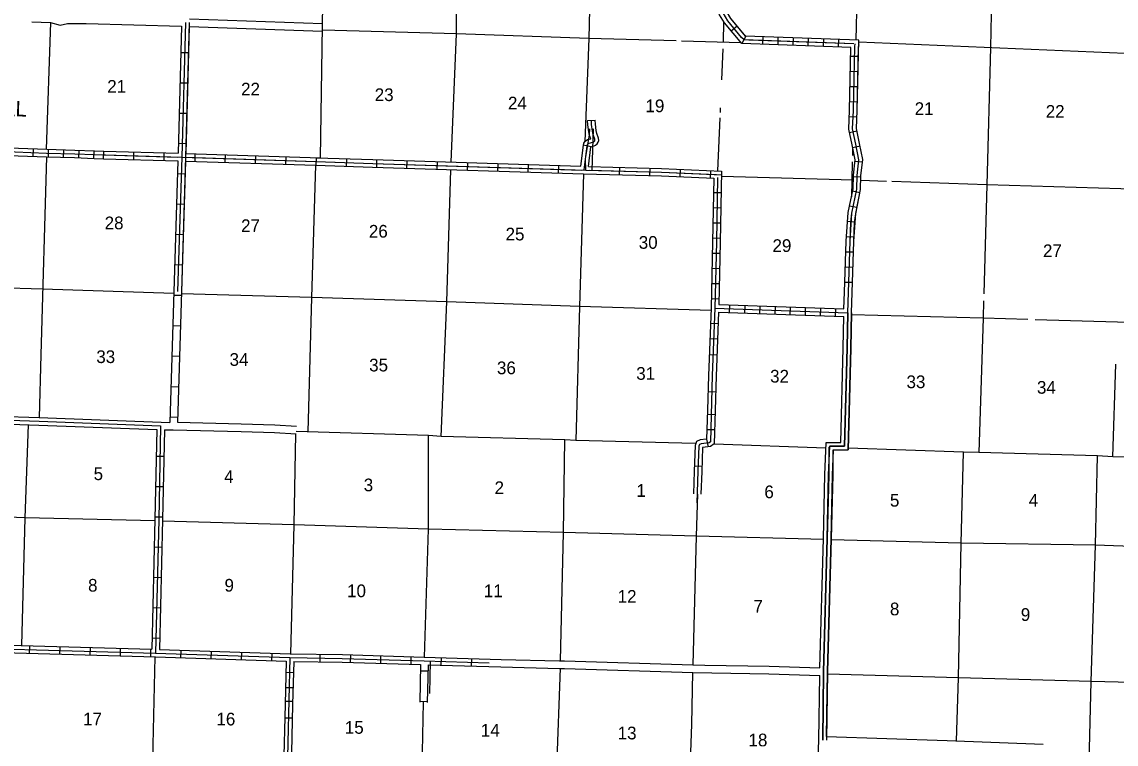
# Model space of a CAD drawing. Extents: x 281674 to 1373010, y 15256751 to 15982786.
# Drawn here: x 979476 to 1022567, y 15663262 to 15691682 of the extents above; entities that cross this region are included whole.
import ezdxf

# ---------------------------------------------------------------- set-up
doc = ezdxf.new("R2010")
doc.units = 0
for name, color, linetype in [('L10', 7, 'Continuous'), ('L11', 7, 'Continuous'), ('L13', 7, 'Continuous'), ('L14', 7, 'Continuous'), ('L16', 7, 'Continuous'), ('L8', 7, 'Continuous'), ('L9', 7, 'Continuous')]:
    doc.layers.add(name, color=color, linetype=linetype)

msp = doc.modelspace()

# ---------------------------------------------------------------- linework, layer by layer
at = {"layer": 'L10'}
for p, q in [((982007, 15691621), (985764, 15691512)), ((1010864, 15663418), (1010895, 15665963)), ((1011166, 15663561), (1015914, 15663399))]:
    msp.add_line(p, q, dxfattribs=at)
for points in [[(979862, 15691682), (980607, 15691654), (980990, 15691555), (981278, 15691618), (982012, 15691621)], [(1011851, 15680389), (1011873, 15681046)], [(1012146, 15680229), (1012173, 15681036)], [(1010901, 15666263), (1011041, 15671352), (1011095, 15673857), (1011149, 15675135), (1011722, 15675135), (1011824, 15678854), (1011844, 15680090)], [(1011166, 15663561), (1011196, 15666106), (1011341, 15671345), (1011394, 15673848), (1011436, 15674835), (1012014, 15674836), (1012124, 15678848), (1012146, 15680232)], [(998349, 15666597), (1000647, 15666538), (1000848, 15666540), (1005899, 15666385), (1006377, 15666370), (1008901, 15666326), (1010901, 15666263)], [(998341, 15666298), (1000647, 15666238), (1000845, 15666240), (1005892, 15666085)], [(1005892, 15666079), (1008894, 15666026), (1010895, 15665963)], [(1010764, 15660956), (1010864, 15663423)]]:
    msp.add_lwpolyline(points, dxfattribs=at)
at = {"layer": 'L11'}
for p, q in [((986064, 15691503), (991313, 15691317)), ((986072, 15691802), (991317, 15691617)), ((976407, 15676244), (980155, 15676118)), ((980155, 15676118), (985302, 15675923)), ((1015914, 15663404), (1019695, 15663262))]:
    msp.add_line(p, q, dxfattribs=at)
for points in [[(976394, 15675944), (980146, 15675818), (984787, 15675643)], [(985086, 15675635), (985437, 15675631), (988110, 15675561), (989423, 15675523), (990275, 15675473)], [(985602, 15675926), (988118, 15675861), (989436, 15675823), (990288, 15675772)]]:
    msp.add_lwpolyline(points, dxfattribs=at)
at = {"layer": 'L13'}
for p, q in [((1012554, 15699622), (1012311, 15690963)), ((1017799, 15698578), (1017615, 15690676)), ((980440, 15686673), (980620, 15691654)), ((1007039, 15689396), (1007093, 15690622)), ((1012431, 15690894), (1028211, 15690230)), ((1006982, 15688112), (1006991, 15688302)), ((1006882, 15685820), (1006973, 15687902)), ((1012192, 15686743), (1012183, 15686423)), ((1012215, 15685451), (1007025, 15685594)), ((1013529, 15685406), (1012515, 15685440)), ((980294, 15681168), (976562, 15681283)), ((985458, 15680993), (980294, 15681168)), ((1011139, 15674913), (1006736, 15675063)), ((1000502, 15661245), (1000681, 15666245)), ((995215, 15661406), (995291, 15664911))]:
    msp.add_line(p, q, dxfattribs=at)
for points in [[(991236, 15686333), (991475, 15701919), (991594, 15705378)], [(996383, 15686167), (996596, 15691213), (996603, 15696512), (996662, 15698418)], [(1001904, 15695610), (1001804, 15691028), (1001645, 15686970)], [(1007103, 15690866), (1007104, 15690881), (1007113, 15691682)], [(1005241, 15690933), (1001804, 15691028), (996596, 15691213), (991313, 15691360)], [(1007797, 15690862), (1005448, 15690927)], [(1017615, 15690676), (1017472, 15685272), (1017352, 15680984)], [(980446, 15686373), (980219, 15678575), (980155, 15676118)], [(990744, 15675548), (990900, 15680833), (991055, 15686043)], [(1012176, 15686179), (1012156, 15685452), (1012140, 15684795)], [(995993, 15675369), (996209, 15680670), (996371, 15685867)], [(1001595, 15685699), (1001432, 15680476), (1001285, 15675206)], [(1038440, 15684700), (1033323, 15684825), (1028022, 15684964), (1022756, 15685117), (1017472, 15685272), (1013736, 15685399)], [(1006614, 15680324), (1001432, 15680476), (996209, 15680670), (990900, 15680833), (985758, 15680984)], [(1017344, 15680699), (1017325, 15680028), (1017160, 15674742)], [(1019087, 15679973), (1017325, 15680028), (1012145, 15680155)], [(1038284, 15679456), (1033201, 15679580), (1027892, 15679727), (1022617, 15679865), (1019383, 15679964)], [(1022435, 15674572), (1022560, 15678211)], [(979480, 15667139), (979604, 15672162), (979733, 15675832)], [(1005987, 15675086), (1001285, 15675206), (1000859, 15675229), (995993, 15675369), (995493, 15675402), (990279, 15675562)], [(990072, 15666819), (990198, 15671894), (990266, 15675473)], [(995332, 15666684), (995489, 15671714), (995493, 15675402)], [(1000689, 15666545), (1000807, 15671592), (1000859, 15675229)], [(1030294, 15674352), (1027768, 15674416), (1027142, 15674436), (1022435, 15674572), (1021834, 15674608), (1017160, 15674742), (1016559, 15674754), (1012015, 15674901)], [(1016278, 15663387), (1016360, 15665873), (1016466, 15671168), (1016559, 15674754)], [(1021585, 15665720), (1021752, 15671089), (1021834, 15674608)], [(1005907, 15666385), (1006049, 15671447), (1006092, 15673098)], [(984713, 15672045), (979604, 15672162), (975509, 15672328)], [(1011040, 15671310), (1006049, 15671447), (1000807, 15671592), (995489, 15671714), (990198, 15671894), (985013, 15672037)], [(1036623, 15670613), (1032343, 15670738), (1027110, 15670890), (1021752, 15671089), (1016466, 15671168), (1011340, 15671302)], [(983869, 15635081), (984010, 15640392), (984158, 15645678), (984322, 15650913), (984519, 15656164), (984610, 15661502), (984731, 15666691)], [(1005754, 15661094), (1005856, 15664044), (1005892, 15666079)], [(1043775, 15665094), (1042544, 15665133), (1037478, 15665289), (1032178, 15665444), (1026919, 15665589), (1021585, 15665720), (1016360, 15665873), (1011195, 15666016)], [(1020597, 15628735), (1020704, 15634022), (1020854, 15639349), (1021010, 15644627), (1021140, 15649863), (1021322, 15655156), (1021453, 15660434), (1021585, 15665720)]]:
    msp.add_lwpolyline(points, dxfattribs=at)
at = {"layer": 'L8'}
for p, q in [((1007641, 15691516), (1007412, 15691324)), ((1007984, 15691124), (1007824, 15690830)), ((1012432, 15690959), (1007969, 15691125)), ((1008655, 15690800), (1008667, 15691098)), ((1009252, 15690778), (1009263, 15691076)), ((1009848, 15690756), (1009859, 15691054)), ((1012126, 15690670), (1007824, 15690830)), ((1012238, 15690816), (1008105, 15690970)), ((1010444, 15690733), (1010455, 15691031)), ((1011040, 15690711), (1011051, 15691009)), ((1011636, 15690689), (1011647, 15690987)), ((1012418, 15690320), (1012120, 15690326)), ((1012405, 15689723), (1012107, 15689729)), ((1012393, 15689127), (1012095, 15689133)), ((1012380, 15688530), (1012082, 15688536)), ((1012360, 15687930), (1012062, 15687945)), ((1012362, 15687376), (1012070, 15687312)), ((1012488, 15686789), (1012195, 15686733)), ((979926, 15686393), (979937, 15686691)), ((980520, 15686371), (980528, 15686670)), ((981119, 15686354), (981128, 15686652)), ((981714, 15686335), (981726, 15686633)), ((982310, 15686311), (982322, 15686609)), ((1012576, 15686158), (1012280, 15686190)), ((1012518, 15685576), (1012219, 15685585)), ((1006714, 15684969), (1007012, 15684963)), ((1012478, 15684957), (1012186, 15685016)), ((1006703, 15684372), (1007001, 15684367)), ((1012359, 15684372), (1012066, 15684432)), ((1006691, 15683776), (1006989, 15683770)), ((1012289, 15683801), (1011991, 15683821)), ((1006680, 15683179), (1006978, 15683174)), ((1012250, 15683206), (1011952, 15683225)), ((1006667, 15682583), (1006965, 15682577)), ((1012225, 15682615), (1011927, 15682625)), ((1012205, 15682018), (1011907, 15682028)), ((1006653, 15681987), (1006951, 15681980)), ((1006640, 15681390), (1006938, 15681384)), ((1012185, 15681422), (1011887, 15681432)), ((1006626, 15680794), (1006924, 15680787)), ((1006920, 15680557), (1011851, 15680389)), ((1007348, 15680243), (1007359, 15680541)), ((1007945, 15680223), (1007955, 15680521)), ((1008541, 15680202), (1008551, 15680501)), ((1009137, 15680182), (1009147, 15680480)), ((1009733, 15680162), (1009744, 15680460)), ((1010330, 15680142), (1010340, 15680440)), ((1010926, 15680122), (1010936, 15680420)), ((1011522, 15680101), (1011532, 15680399)), ((1006911, 15680257), (1011844, 15680090)), ((1006594, 15679823), (1006893, 15679811)), ((1006572, 15679227), (1006870, 15679215)), ((1006538, 15678596), (1006836, 15678584)), ((1006471, 15676244), (1006769, 15676235)), ((1006454, 15675647), (1006752, 15675639)), ((989880, 15666525), (989840, 15664835)), ((990180, 15666518), (990139, 15664824)), ((990169, 15666070), (989870, 15666078)), ((990154, 15665474), (989856, 15665481)), ((990146, 15664933), (989848, 15664940))]:
    msp.add_line(p, q, dxfattribs=at)
for points in [[(1007924, 15690976), (1007818, 15691071), (1007270, 15691728), (1007088, 15692034), (1007018, 15692195), (1007128, 15696285), (1007156, 15697227), (1007189, 15698093), (1007308, 15701599), (1007397, 15704365), (1007469, 15706856), (1007593, 15711104), (1007738, 15716661), (1007787, 15718052), (1007767, 15718519), (1007871, 15719533), (1007813, 15720341), (1007852, 15720540), (1007908, 15722456), (1007722, 15722653)], [(1007824, 15690830), (1007147, 15691641), (1006954, 15691966), (1006867, 15692165), (1006978, 15696290), (1007006, 15697232), (1007039, 15698098), (1007158, 15701604), (1007247, 15704369), (1007313, 15706648)], [(1012238, 15690816), (1007924, 15690976), (1007818, 15691071), (1007270, 15691728), (1007088, 15692034), (1007018, 15692195), (1007128, 15696285)], [(1007984, 15691124), (1007927, 15691176), (1007392, 15691815), (1007222, 15692103), (1007168, 15692224), (1007278, 15696281)], [(1007969, 15691125), (1007392, 15691815), (1007222, 15692103), (1007168, 15692224), (1007274, 15696122)], [(1011873, 15681046), (1011940, 15683057), (1012014, 15684177), (1012206, 15685119), (1012220, 15685645), (1012286, 15686252), (1012174, 15686840), (1012037, 15687461), (1012074, 15688204), (1012126, 15690670)], [(1011996, 15680234), (1012090, 15683050), (1012163, 15684157), (1012355, 15685102), (1012370, 15685635), (1012437, 15686258), (1012321, 15686870), (1012187, 15687474), (1012224, 15688198), (1012277, 15690715), (1012297, 15690823)], [(1012173, 15681036), (1012240, 15683042), (1012312, 15684137), (1012505, 15685084), (1012520, 15685625), (1012589, 15686264), (1012468, 15686900), (1012338, 15687487), (1012374, 15688193), (1012432, 15690959)], [(1012224, 15688198), (1012277, 15690715), (1012297, 15690823)], [(1012374, 15688195), (1012427, 15690700), (1012444, 15690796)], [(1011996, 15680234), (1012090, 15683050), (1012119, 15683799), (1012163, 15684157), (1012355, 15685102), (1012370, 15685635), (1012437, 15686258), (1012321, 15686870), (1012187, 15687474), (1012224, 15688198)], [(1012146, 15680229), (1012240, 15683044), (1012269, 15683787), (1012311, 15684133), (1012505, 15685084), (1012520, 15685625), (1012589, 15686264), (1012468, 15686900), (1012338, 15687487), (1012374, 15688191)], [(975387, 15686837), (978581, 15686744), (980455, 15686673), (981563, 15686640), (982337, 15686609), (982698, 15686599)], [(975161, 15686693), (978576, 15686594), (980450, 15686523), (981558, 15686490), (982332, 15686460), (985772, 15686359), (991053, 15686189), (993293, 15686116), (1001681, 15685847), (1004663, 15685769), (1006828, 15685672)], [(975378, 15686537), (978571, 15686444), (980446, 15686373)], [(980446, 15686373), (981553, 15686340), (982327, 15686310), (982685, 15686299)], [(1006724, 15685527), (1006676, 15683024), (1006617, 15680417)], [(1006875, 15685562), (1006826, 15683021), (1006767, 15680413)], [(1007030, 15685813), (1006976, 15683018), (1006920, 15680557)], [(1006767, 15680413), (1006664, 15677765), (1006589, 15675157), (1006537, 15675117), (1006228, 15675084), (1006160, 15675053), (1006133, 15674987), (1006096, 15673996), (1006059, 15672751)], [(1006617, 15680419), (1006527, 15678091)], [(1006757, 15680412), (1011996, 15680234)], [(1006911, 15680257), (1006827, 15678078)], [(1006475, 15676403), (1006441, 15675258)], [(1006774, 15676389), (1006736, 15675083)], [(974416, 15667132), (984737, 15666841), (990034, 15666670)], [(990034, 15666670), (989913, 15661638)]]:
    msp.add_lwpolyline(points, dxfattribs=at)
at = {"layer": 'L9'}
for p, q in [((985764, 15691512), (985627, 15686514)), ((986064, 15691503), (985926, 15686505)), ((986034, 15690461), (985736, 15690469)), ((986002, 15689268), (985703, 15689276)), ((985969, 15688075), (985671, 15688084)), ((1001755, 15687801), (1002053, 15687813)), ((985936, 15686883), (985638, 15686891)), ((1001595, 15686850), (1001885, 15686782)), ((982689, 15686300), (982698, 15686598)), ((983882, 15686265), (983891, 15686563)), ((985075, 15686231), (985083, 15686529)), ((985926, 15686505), (991236, 15686333)), ((986294, 15686189), (986304, 15686487)), ((987487, 15686151), (987496, 15686449)), ((988679, 15686112), (988689, 15686410)), ((989872, 15686074), (989881, 15686372)), ((991064, 15686035), (991074, 15686334)), ((985618, 15686214), (985302, 15675923)), ((985918, 15686205), (985602, 15675926)), ((992257, 15686001), (992267, 15686299)), ((993450, 15685962), (993459, 15686260)), ((994642, 15685923), (994652, 15686221)), ((995835, 15685885), (995844, 15686183)), ((997027, 15685847), (997037, 15686145)), ((998220, 15685809), (998229, 15686107)), ((999413, 15685770), (999422, 15686069)), ((1000605, 15685732), (1000615, 15686030)), ((1003014, 15685663), (1003022, 15685961)), ((1004207, 15685631), (1004215, 15685930)), ((1005397, 15685587), (1005410, 15685885)), ((985901, 15685689), (985603, 15685699)), ((1006589, 15685534), (1006602, 15685832)), ((985864, 15684497), (985566, 15684506)), ((985828, 15683304), (985530, 15683313)), ((985791, 15682111), (985493, 15682121)), ((985754, 15680912), (985456, 15680921)), ((985718, 15679713), (985419, 15679722)), ((985681, 15678513), (985383, 15678522)), ((985644, 15677314), (985346, 15677323)), ((1006497, 15677137), (1006795, 15677128)), ((985607, 15676114), (985309, 15676123)), ((1006441, 15675258), (1006508, 15674964)), ((984766, 15674597), (985064, 15674591)), ((1005955, 15674211), (1006253, 15674200)), ((984742, 15673404), (985040, 15673398)), ((984717, 15672211), (985016, 15672205)), ((984689, 15671019), (984987, 15671011)), ((984660, 15669826), (984958, 15669819)), ((984631, 15668633), (984929, 15668626)), ((984602, 15667440), (984900, 15667433)), ((974571, 15667278), (984590, 15666995)), ((979779, 15666831), (979787, 15667130)), ((980971, 15666798), (980980, 15667096)), ((982164, 15666764), (982173, 15667062)), ((983357, 15666731), (983365, 15667029)), ((984550, 15666697), (984558, 15666995)), ((984890, 15666986), (990039, 15666820)), ((985742, 15666659), (985751, 15666957)), ((986934, 15666621), (986944, 15666919)), ((988127, 15666583), (988136, 15666881)), ((989319, 15666544), (989329, 15666842)), ((991224, 15666501), (991229, 15666800)), ((992415, 15666476), (992424, 15666775)), ((993608, 15666439), (993617, 15666737)), ((994800, 15666401), (994810, 15666699)), ((995993, 15666365), (996002, 15666663)), ((997186, 15666330), (997195, 15666629)), ((995176, 15666388), (995141, 15664917)), ((995170, 15666146), (995470, 15666139)), ((995476, 15666379), (995440, 15664904)), ((995476, 15666379), (998341, 15666296)), ((1011196, 15666106), (1011164, 15663415)), ((989840, 15664835), (989753, 15661250)), ((990139, 15664824), (990060, 15661542)), ((995141, 15664946), (995441, 15664939)), ((990126, 15664281), (989827, 15664288))]:
    msp.add_line(p, q, dxfattribs=at)
for points in [[(985918, 15691658), (985772, 15686359), (985610, 15681078)], [(985918, 15691658), (985772, 15686359)], [(986068, 15691654), (985922, 15686355)], [(1001491, 15686003), (1001589, 15686828), (1001607, 15686906), (1001658, 15686993), (1001755, 15687048), (1001877, 15687079), (1001829, 15687215), (1001799, 15687352), (1001761, 15687629), (1001754, 15687801)], [(1001624, 15685855), (1001737, 15686802), (1001748, 15686850), (1001767, 15686883), (1001811, 15686907), (1001960, 15686945), (1001985, 15686955), (1002022, 15686986), (1002034, 15687005), (1002040, 15687028), (1002037, 15687073), (1001974, 15687256), (1001947, 15687379), (1001911, 15687642), (1001904, 15687807)], [(1001792, 15685994), (1001884, 15686771), (1002007, 15686802), (1002063, 15686826), (1002136, 15686886), (1002172, 15686943), (1002192, 15687011), (1002186, 15687103), (1002118, 15687297), (1002095, 15687405), (1002060, 15687656), (1002054, 15687813)], [(1001681, 15685847), (1001677, 15686289), (1001830, 15687243), (1001840, 15687478)], [(1001929, 15685838), (1001989, 15687473)], [(982694, 15686449), (985622, 15686364)], [(982698, 15686599), (985627, 15686514)], [(985772, 15686359), (985610, 15681078)], [(985922, 15686355), (985760, 15681074)], [(985923, 15686355), (991059, 15686189)], [(991074, 15686339), (993298, 15686266), (1001491, 15686003)], [(982685, 15686299), (985618, 15686214)], [(985918, 15686205), (991055, 15686039)], [(991055, 15686039), (993289, 15685966), (1001595, 15685700)], [(991069, 15686189), (993293, 15686116), (1001525, 15685852)], [(1001792, 15685994), (1004668, 15685918), (1007030, 15685813)], [(1001595, 15685699), (1004658, 15685619), (1006724, 15685527)], [(1001826, 15685843), (1004663, 15685769), (1007023, 15685664)], [(1011014, 15663417), (1011046, 15666109), (1011191, 15671349), (1011245, 15673852), (1011292, 15674985), (1011868, 15674986), (1011974, 15678851), (1011996, 15680234)], [(1011996, 15680234), (1011974, 15678851), (1011868, 15674986), (1011292, 15674985), (1011292, 15674985), (1011258, 15674936), (1011260, 15673856)], [(1012146, 15680232), (1012124, 15678848), (1012014, 15674836), (1011408, 15674835), (1011410, 15673856)], [(1006527, 15678091), (1006515, 15677770), (1006475, 15676403)], [(1006827, 15678078), (1006814, 15677760), (1006774, 15676389)], [(974779, 15676149), (980151, 15675968), (984940, 15675787)], [(984787, 15675643), (984714, 15672110), (984590, 15666995)], [(984940, 15675787), (984864, 15672106), (984737, 15666841)], [(985086, 15675635), (985014, 15672103), (984890, 15666986)], [(1006441, 15675258), (1006187, 15675231), (1006044, 15675164), (1005985, 15675019), (1005946, 15674001), (1005919, 15673105)], [(1006736, 15675083), (1006596, 15674973), (1006282, 15674939), (1006246, 15673991), (1006219, 15673092)], [(1011260, 15673856), (1011191, 15671349), (1011046, 15666109)], [(1011410, 15673852), (1011341, 15671344), (1011196, 15666106)], [(974560, 15666978), (984732, 15666691), (989880, 15666525)], [(990034, 15666670), (992092, 15666636), (995315, 15666534), (997873, 15666460)], [(990036, 15666820), (992096, 15666786), (995320, 15666684), (998349, 15666596)], [(990180, 15666518), (992088, 15666486), (995176, 15666388)], [(995553, 15666507), (995522, 15665248)], [(1011046, 15666109), (1011014, 15663417)]]:
    msp.add_lwpolyline(points, dxfattribs=at)

# ---------------------------------------------------------------- texts
at = {"layer": 'L14'}
for s, p in [('21', (982838, 15688896)), ('22', (988108, 15688787)), ('23', (993371, 15688567)), ('24', (998618, 15688238)), ('19', (1004034, 15688129)), ('21', (1014635, 15688019)), ('22', (1019795, 15687909)), ('28', (982736, 15683522)), ('27', (988108, 15683412)), ('26', (993140, 15683193)), ('25', (998525, 15683083)), ('30', (1003768, 15682754)), ('29', (1009035, 15682629)), ('27', (1019686, 15682425)), ('33', (982407, 15678257)), ('34', (987654, 15678147)), ('35', (993152, 15677927)), ('36', (998184, 15677818)), ('31', (1003670, 15677598)), ('32', (1008941, 15677489)), ('33', (1014313, 15677269)), ('34', (1019450, 15677050)), ('5', (982302, 15673650)), ('4', (987440, 15673540)), ('3', (992938, 15673211)), ('2', (998091, 15673101)), ('1', (1003676, 15672991)), ('6', (1008715, 15672937)), ('5', (1013660, 15672607)), ('4', (1019127, 15672607)), ('8', (982083, 15669262)), ('9', (987456, 15669262)), ('10', (992283, 15669043)), ('11', (997668, 15669043)), ('12', (1002938, 15668823)), ('7', (1008288, 15668439)), ('8', (1013660, 15668330)), ('9', (1018814, 15668110)), ('17', (981886, 15663997)), ('16', (987137, 15663997)), ('15', (992193, 15663668)), ('14', (997550, 15663558)), ('13', (1002938, 15663448)), ('18', (1008091, 15663174))]:
    msp.add_text(s, height=500, rotation=0.0001, dxfattribs=at).set_placement(p)
at = {"layer": 'L16'}
msp.add_text('TUTHILL', height=600, rotation=358.5059, dxfattribs=at).set_placement((976410, 15688040))

doc.saveas('drawing.dxf')
